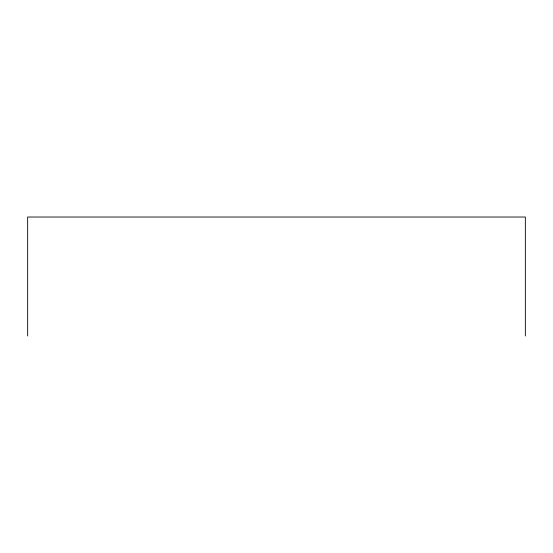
<?xml version="1.0" encoding="UTF-8"?>
<svg xmlns="http://www.w3.org/2000/svg" width="553" height="553" viewBox="0 0 553 553"><rect width="100%" height="100%" fill="white"/><g stroke="black" fill="none" stroke-linecap="round" stroke-linejoin="round"><path stroke-width="0.83" d="M525.35 335.975L525.35 217.025L27.65 217.025L27.65 335.975"/></g></svg>
